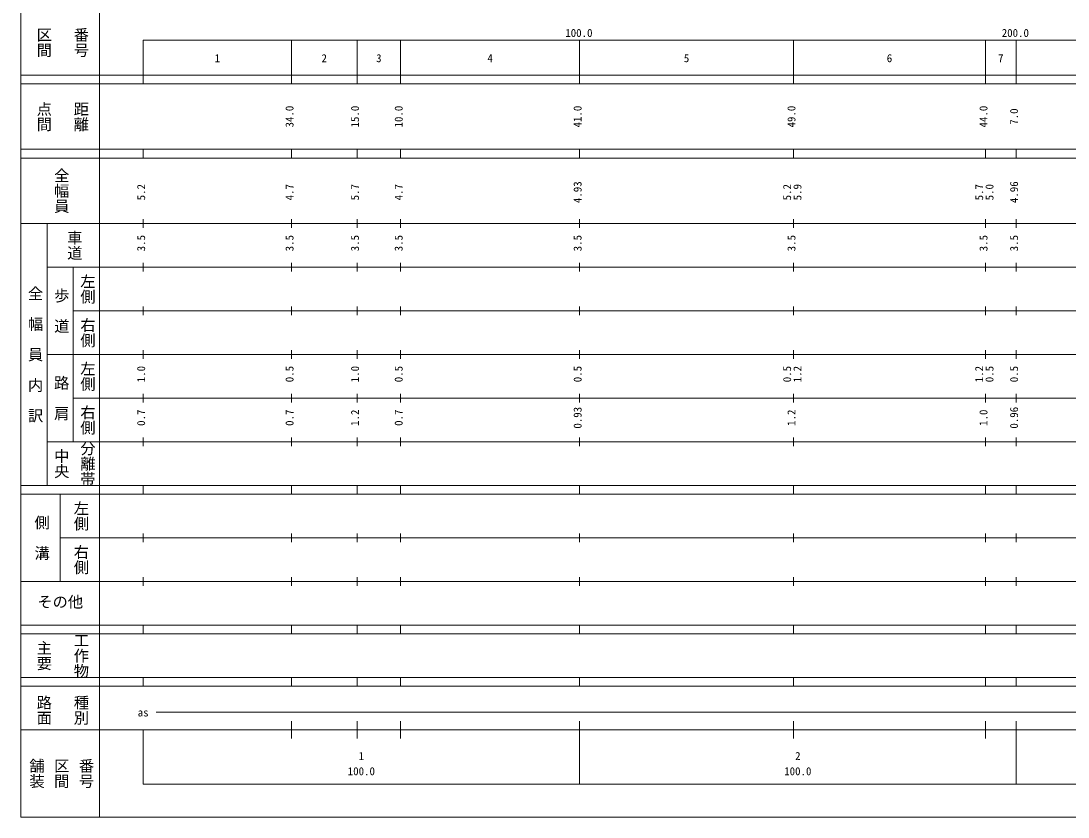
# Model space of a CAD drawing. Units: millimetres on the paper, enlarged 1000 times. Extents: x 61703 to 701703, y 4439 to 364439.
# Drawn here: x 61703 to 301616, y 4439 to 186848 of the extents above; entities that cross this region are included whole.
import ezdxf
from ezdxf.enums import TextEntityAlignment as Align

# ---------------------------------------------------------------- set-up
doc = ezdxf.new("R2010")
doc.units = ezdxf.units.MM
doc.header["$LTSCALE"] = 1000
doc.layers.add('S-SUV', color=7, linetype='Continuous', lineweight=13)
doc.styles.add('@ＭＳ ゴシック', font='')
doc.styles.add('ＭＳ ゴシック', font='')
doc.styles.get('@ＭＳ ゴシック').set_extended_font_data('@MS Gothic')
doc.styles.get('ＭＳ ゴシック').set_extended_font_data('MS Gothic')

msp = doc.modelspace()

# ---------------------------------------------------------------- linework, layer by layer
at = {"layer": 'S-SUV'}
for p, q in [((61703, 364439), (61703, 4439)), ((79703, 354439), (79703, 4439)), ((89703, 182439), (600703, 182439)), ((89703, 182439), (89703, 172439)), ((123703, 172439), (123703, 182439)), ((138703, 172439), (138703, 182439)), ((148703, 172439), (148703, 182439)), ((189703, 172439), (189703, 182439)), ((238703, 172439), (238703, 182439)), ((282703, 172439), (282703, 182439)), ((289703, 172439), (289703, 182439)), ((61703, 174439), (600703, 174439)), ((61703, 172439), (600703, 172439)), ((61703, 157439), (600703, 157439)), ((89703, 155439), (89703, 157439)), ((123703, 155439), (123703, 157439)), ((138703, 155439), (138703, 157439)), ((148703, 155439), (148703, 157439)), ((189703, 155439), (189703, 157439)), ((238703, 155439), (238703, 157439)), ((282703, 155439), (282703, 157439)), ((289703, 155439), (289703, 157439)), ((61703, 155439), (600703, 155439)), ((61703, 140439), (600703, 140439)), ((67703, 80439), (67703, 140439)), ((89703, 139439), (89703, 141439)), ((123703, 139439), (123703, 141439)), ((138703, 139439), (138703, 141439)), ((148703, 139439), (148703, 141439)), ((189703, 139439), (189703, 141439)), ((238703, 139439), (238703, 141439)), ((282703, 139439), (282703, 141439)), ((289703, 139439), (289703, 141439)), ((67703, 130439), (600703, 130439)), ((73703, 130439), (73703, 90439)), ((89703, 129439), (89703, 131439)), ((123703, 129439), (123703, 131439)), ((138703, 129439), (138703, 131439)), ((148703, 129439), (148703, 131439)), ((189703, 129439), (189703, 131439)), ((238703, 129439), (238703, 131439)), ((282703, 129439), (282703, 131439)), ((289703, 129439), (289703, 131439)), ((73703, 120439), (600703, 120439)), ((89703, 119439), (89703, 121439)), ((123703, 119439), (123703, 121439)), ((138703, 119439), (138703, 121439)), ((148703, 119439), (148703, 121439)), ((189703, 119439), (189703, 121439)), ((238703, 119439), (238703, 121439)), ((282703, 119439), (282703, 121439)), ((289703, 119439), (289703, 121439)), ((67703, 110439), (600703, 110439)), ((89703, 109439), (89703, 111439)), ((123703, 109439), (123703, 111439)), ((138703, 109439), (138703, 111439)), ((148703, 109439), (148703, 111439)), ((189703, 109439), (189703, 111439)), ((238703, 109439), (238703, 111439)), ((282703, 109439), (282703, 111439)), ((289703, 109439), (289703, 111439)), ((89703, 99439), (89703, 101439)), ((123703, 99439), (123703, 101439)), ((138703, 99439), (138703, 101439)), ((148703, 99439), (148703, 101439)), ((189703, 99439), (189703, 101439)), ((238703, 99439), (238703, 101439)), ((282703, 99439), (282703, 101439)), ((289703, 99439), (289703, 101439)), ((73703, 100439), (600703, 100439)), ((89703, 89439), (89703, 91439)), ((123703, 89439), (123703, 91439)), ((138703, 89439), (138703, 91439)), ((148703, 89439), (148703, 91439)), ((189703, 89439), (189703, 91439)), ((238703, 89439), (238703, 91439)), ((282703, 89439), (282703, 91439)), ((289703, 89439), (289703, 91439)), ((67703, 90439), (600703, 90439)), ((61703, 80439), (600703, 80439)), ((89703, 78439), (89703, 80439)), ((123703, 78439), (123703, 80439)), ((138703, 78439), (138703, 80439)), ((148703, 78439), (148703, 80439)), ((189703, 78439), (189703, 80439)), ((238703, 78439), (238703, 80439)), ((282703, 78439), (282703, 80439)), ((289703, 78439), (289703, 80439)), ((61703, 78439), (600703, 78439)), ((70703, 78439), (70703, 58439)), ((70703, 68439), (600703, 68439)), ((89703, 67439), (89703, 69439)), ((123703, 67439), (123703, 69439)), ((138703, 67439), (138703, 69439)), ((148703, 67439), (148703, 69439)), ((189703, 67439), (189703, 69439)), ((238703, 67439), (238703, 69439)), ((282703, 67439), (282703, 69439)), ((289703, 67439), (289703, 69439)), ((61703, 58439), (600703, 58439)), ((89703, 57439), (89703, 59439)), ((123703, 57439), (123703, 59439)), ((138703, 57439), (138703, 59439)), ((148703, 57439), (148703, 59439)), ((189703, 57439), (189703, 59439)), ((238703, 57439), (238703, 59439)), ((282703, 57439), (282703, 59439)), ((289703, 57439), (289703, 59439)), ((61703, 48439), (600703, 48439)), ((89703, 46439), (89703, 48439)), ((123703, 46439), (123703, 48439)), ((138703, 46439), (138703, 48439)), ((148703, 46439), (148703, 48439)), ((189703, 46439), (189703, 48439)), ((238703, 46439), (238703, 48439)), ((282703, 46439), (282703, 48439)), ((289703, 46439), (289703, 48439)), ((61703, 46439), (600703, 46439)), ((61703, 36439), (600703, 36439)), ((89703, 34439), (89703, 36439)), ((123703, 34439), (123703, 36439)), ((138703, 34439), (138703, 36439)), ((148703, 34439), (148703, 36439)), ((189703, 34439), (189703, 36439)), ((238703, 34439), (238703, 36439)), ((282703, 34439), (282703, 36439)), ((289703, 34439), (289703, 36439)), ((61703, 34439), (600703, 34439)), ((92703, 28439), (586703, 28439)), ((123703, 22439), (123703, 26439)), ((138703, 22439), (138703, 26439)), ((148703, 22439), (148703, 26439)), ((189703, 11939), (189703, 26439)), ((238703, 22439), (238703, 26439)), ((282703, 22439), (282703, 26439)), ((289703, 11939), (289703, 26439)), ((61703, 24439), (600703, 24439)), ((89703, 24439), (89703, 11939)), ((89703, 11939), (600703, 11939)), ((61703, 4439), (701703, 4439))]:
    msp.add_line(p, q, dxfattribs=at)

# ---------------------------------------------------------------- texts
for s, height, rotation, style, p in [('区間', 2566, 270, '@ＭＳ ゴシック', (64953, 185439)), ('番号', 2566, 270, '@ＭＳ ゴシック', (73453, 185439)), ('点間', 2566, 270, '@ＭＳ ゴシック', (64953, 168439)), ('距離', 2566, 270, '@ＭＳ ゴシック', (73453, 168439)), ('34.0', 1833, 90, 'ＭＳ ゴシック', (124703, 162439)), ('15.0', 1833, 90, 'ＭＳ ゴシック', (139703, 162439)), ('10.0', 1833, 90, 'ＭＳ ゴシック', (149703, 162439)), ('41.0', 1833, 90, 'ＭＳ ゴシック', (190703, 162439)), ('49.0', 1833, 90, 'ＭＳ ゴシック', (239703, 162439)), ('44.0', 1833, 90, 'ＭＳ ゴシック', (283703, 162439)), ('7.0', 1833, 90, 'ＭＳ ゴシック', (290703, 163064)), ('全幅員', 2566, 270, '@ＭＳ ゴシック', (68953, 153189)), ('5.2', 1833, 90, 'ＭＳ ゴシック', (90703, 145738)), ('4.7', 1833, 90, 'ＭＳ ゴシック', (124703, 145738)), ('5.7', 1833, 90, 'ＭＳ ゴシック', (139703, 145738)), ('4.7', 1833, 90, 'ＭＳ ゴシック', (149703, 145738)), ('4.93', 1833, 90, 'ＭＳ ゴシック', (190703, 145113)), ('5.2', 1833, 90, 'ＭＳ ゴシック', (238703, 145738)), ('5.9', 1833, 90, 'ＭＳ ゴシック', (241073, 145738)), ('5.7', 1833, 90, 'ＭＳ ゴシック', (282703, 145738)), ('5.0', 1833, 90, 'ＭＳ ゴシック', (285073, 145738)), ('4.96', 1833, 90, 'ＭＳ ゴシック', (290703, 145113)), ('車道', 2566, 270, '@ＭＳ ゴシック', (71953, 138939)), ('3.5', 1833, 90, 'ＭＳ ゴシック', (90703, 134064)), ('3.5', 1833, 90, 'ＭＳ ゴシック', (124703, 134064)), ('3.5', 1833, 90, 'ＭＳ ゴシック', (139703, 134064)), ('3.5', 1833, 90, 'ＭＳ ゴシック', (149703, 134064)), ('3.5', 1833, 90, 'ＭＳ ゴシック', (190703, 134064)), ('3.5', 1833, 90, 'ＭＳ ゴシック', (239703, 134064)), ('3.5', 1833, 90, 'ＭＳ ゴシック', (283703, 134064)), ('3.5', 1833, 90, 'ＭＳ ゴシック', (290703, 134064)), ('左側', 2566, 270, '@ＭＳ ゴシック', (74953, 128939)), ('全\u3000幅\u3000員\u3000内\u3000訳', 2566, 270, '@ＭＳ ゴシック', (62953, 126189)), ('歩\u3000道', 2566, 270, '@ＭＳ ゴシック', (68953, 125689)), ('右側', 2566, 270, '@ＭＳ ゴシック', (74953, 118939)), ('左側', 2566, 270, '@ＭＳ ゴシック', (74953, 108939)), ('1.0', 1833, 90, 'ＭＳ ゴシック', (90703, 104064)), ('0.5', 1833, 90, 'ＭＳ ゴシック', (124703, 104064)), ('1.0', 1833, 90, 'ＭＳ ゴシック', (139703, 104064)), ('0.5', 1833, 90, 'ＭＳ ゴシック', (149703, 104064)), ('0.5', 1833, 90, 'ＭＳ ゴシック', (190703, 104064)), ('0.5', 1833, 90, 'ＭＳ ゴシック', (238703, 104064)), ('1.2', 1833, 90, 'ＭＳ ゴシック', (241073, 104064)), ('1.2', 1833, 90, 'ＭＳ ゴシック', (282703, 104064)), ('0.5', 1833, 90, 'ＭＳ ゴシック', (285073, 104064)), ('0.5', 1833, 90, 'ＭＳ ゴシック', (290703, 104064)), ('路\u3000肩', 2566, 270, '@ＭＳ ゴシック', (68953, 105689)), ('右側', 2566, 270, '@ＭＳ ゴシック', (74953, 98939)), ('0.7', 1833, 90, 'ＭＳ ゴシック', (90703, 94064)), ('0.7', 1833, 90, 'ＭＳ ゴシック', (124703, 94064)), ('1.2', 1833, 90, 'ＭＳ ゴシック', (139703, 94064)), ('0.7', 1833, 90, 'ＭＳ ゴシック', (149703, 94064)), ('0.93', 1833, 90, 'ＭＳ ゴシック', (190703, 93439)), ('1.2', 1833, 90, 'ＭＳ ゴシック', (239703, 94064)), ('1.0', 1833, 90, 'ＭＳ ゴシック', (283703, 94064)), ('0.96', 1833, 90, 'ＭＳ ゴシック', (290703, 93439)), ('中央', 2566, 270, '@ＭＳ ゴシック', (68953, 88939)), ('分離帯', 2566, 270, '@ＭＳ ゴシック', (74953, 90689)), ('左側', 2566, 270, '@ＭＳ ゴシック', (73453, 76939)), ('側\u3000溝', 2566, 270, '@ＭＳ ゴシック', (64453, 73689)), ('右側', 2566, 270, '@ＭＳ ゴシック', (73453, 66939)), ('工作物', 2566, 270, '@ＭＳ ゴシック', (73453, 46689)), ('主要', 2566, 270, '@ＭＳ ゴシック', (64953, 44939)), ('路面', 2566, 270, '@ＭＳ ゴシック', (64953, 32439)), ('種別', 2566, 270, '@ＭＳ ゴシック', (73453, 32439)), ('舗装', 2566, 270, '@ＭＳ ゴシック', (63286, 17939)), ('区間', 2566, 270, '@ＭＳ ゴシック', (68953, 17939)), ('番号', 2566, 270, '@ＭＳ ゴシック', (74620, 17939))]:
    msp.add_text(s, height=height, rotation=rotation, dxfattribs=dict(at, style=style)).set_placement(p, align=Align.BOTTOM_LEFT)
at = {"layer": 'S-SUV', "style": 'ＭＳ ゴシック'}
for s, height, p in [('100.0', 1833, (186422, 182634)), ('200.0', 1833, (286422, 182634)), ('1', 1833, (106078, 176844)), ('2', 1833, (130578, 176844)), ('3', 1833, (143078, 176844)), ('4', 1833, (168578, 176844)), ('5', 1833, (213578, 176844)), ('6', 1833, (260078, 176844)), ('7', 1833, (285578, 176844)), ('その他', 2566, (65453, 51689)), ('as', 1833, (88453, 26939)), ('1', 1833, (139078, 16962)), ('2', 1833, (239078, 16962)), ('100.0', 1833, (136578, 13472)), ('100.0', 1833, (236578, 13472))]:
    msp.add_text(s, height=height, dxfattribs=at).set_placement(p, align=Align.BOTTOM_LEFT)

doc.saveas('drawing.dxf')
